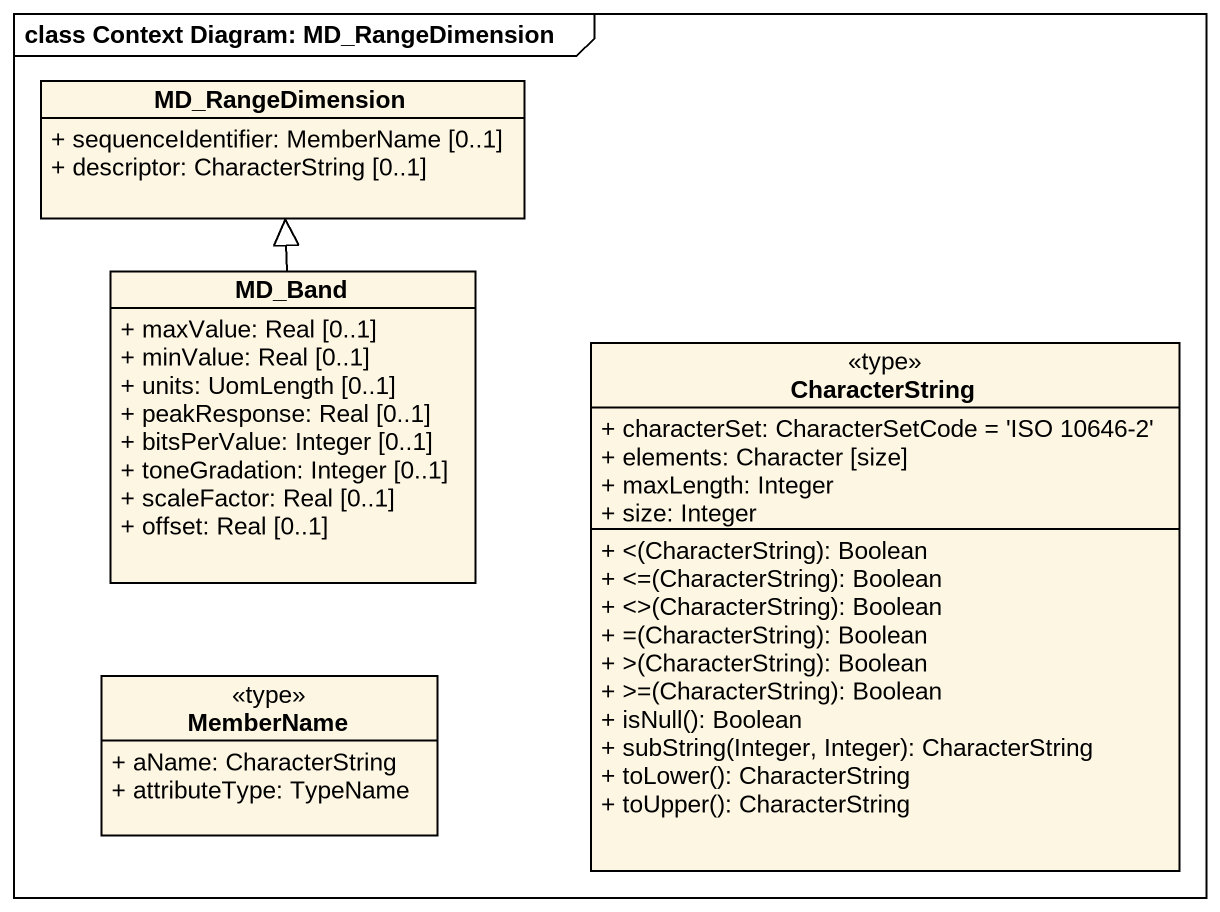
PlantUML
@startuml
mainframe class Context Diagram: MD_RangeDimension
hide circle
hide empty members
skinparam classAttributeIconSize 0
class MD_RangeDimension {
  + sequenceIdentifier: MemberName [0..1]
  + descriptor: CharacterString [0..1]
}
class MD_Band {
  + maxValue: Real [0..1]
  + minValue: Real [0..1]
  + units: UomLength [0..1]
  + peakResponse: Real [0..1]
  + bitsPerValue: Integer [0..1]
  + toneGradation: Integer [0..1]
  + scaleFactor: Real [0..1]
  + offset: Real [0..1]
}
class CharacterString <<type>> {
  + characterSet: CharacterSetCode = 'ISO 10646-2'
  + elements: Character [size]
  + maxLength: Integer
  + size: Integer
  + <(CharacterString): Boolean
  + <=(CharacterString): Boolean
  + <>(CharacterString): Boolean
  + =(CharacterString): Boolean
  + >(CharacterString): Boolean
  + >=(CharacterString): Boolean
  + isNull(): Boolean
  + subString(Integer, Integer): CharacterString
  + toLower(): CharacterString
  + toUpper(): CharacterString
}
class MemberName <<type>> {
  + aName: CharacterString
  + attributeType: TypeName
}
MD_Band -up-|> MD_RangeDimension
@enduml
